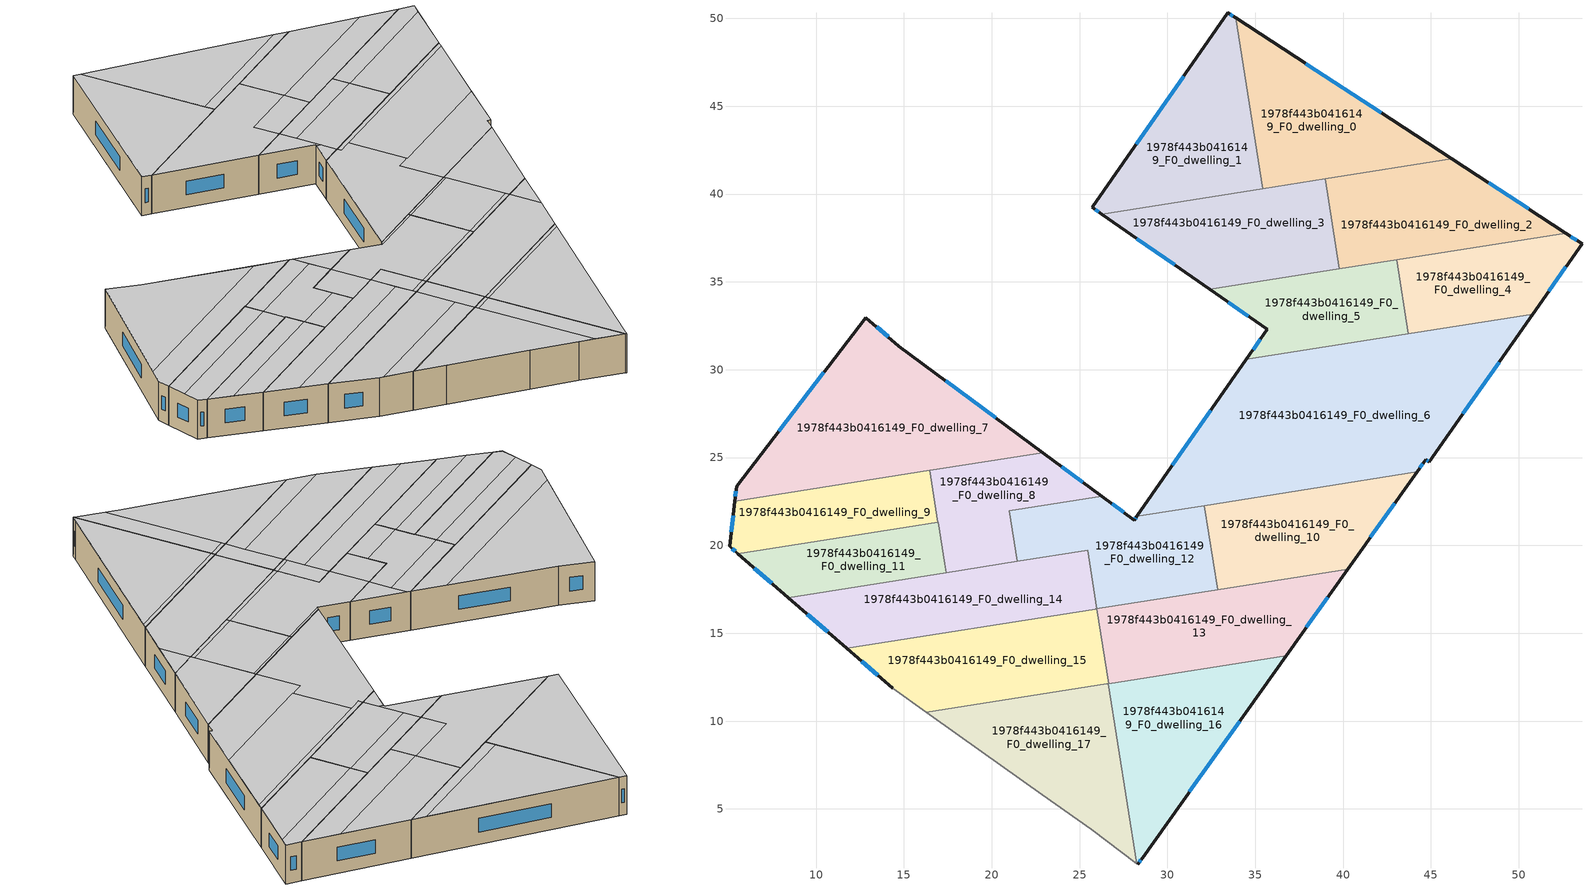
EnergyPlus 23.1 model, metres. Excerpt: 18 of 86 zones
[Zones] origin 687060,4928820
1978f443b0416149_F0_dwelling_0
 floor ground (EU_floor_Construction): 46.19,42 35.41,40.3 33.88,50.03 z0
 wall outside (EU_wall_Construction): 46.19,42 33.88,50.03 z0:3
 wall to 1978f443b0416149_F0_dwelling_1 (EU_wall_Construction): 33.88,50.03 35.41,40.3 z0:3
 wall to 1978f443b0416149_F0_dwelling_2 (EU_wall_Construction): 38.98,40.86 46.19,42 z0:3
 wall to 1978f443b0416149_F0_dwelling_3 (EU_wall_Construction): 35.41,40.3 38.98,40.86 z0:3
 window (EU_Window_Construction): 42.18,44.61 37.88,47.42 z0.98:2.02
 ceiling adiabatic (EU_roof_Construction): 45.24,42.62 33.88,50.03 35.3,41.05 z3
 ceiling to 1978f443b0416149_F1_dwelling_12 (EU_floor_Construction): 46.19,42 45.24,42.62 35.3,41.05 35.41,40.3 z3
1978f443b0416149_F0_dwelling_1
 floor ground (EU_floor_Construction): 33.88,50.03 35.41,40.3 26.27,38.85 25.71,39.24 33.44,50.32 z0
 wall outside (EU_wall_Construction): 33.88,50.03 33.44,50.32 25.71,39.24 26.27,38.85 z0:3
 wall to 1978f443b0416149_F0_dwelling_3 (EU_wall_Construction): 26.27,38.85 35.41,40.3 z0:3
 window (EU_Window_Construction): 30.92,46.72 28.23,42.84 / 33.73,50.13 33.58,50.23 / 25.9,39.11 26.09,38.98 z0.98:2.02
 ceiling adiabatic (EU_roof_Construction): 35.41,40.3 33.88,50.03 33.44,50.32 25.71,39.24 26.27,38.85 z3
1978f443b0416149_F0_dwelling_10
 floor ground (EU_floor_Construction): 44.21,24.18 40.28,18.66 32.86,17.49 32.1,22.27 z0
 wall outside (EU_wall_Construction): 40.28,18.66 44.21,24.18 z0:3
 wall to 1978f443b0416149_F0_dwelling_12 (EU_wall_Construction): 32.1,22.27 32.86,17.49 z0:3
 wall to 1978f443b0416149_F0_dwelling_13 (EU_wall_Construction): 32.86,17.49 40.28,18.66 z0:3
 wall to 1978f443b0416149_F0_dwelling_6 (EU_wall_Construction): 44.21,24.18 32.1,22.27 z0:3
 window (EU_Window_Construction): 41.56,20.46 42.93,22.39 z0.98:2.02
 ceiling to 1978f443b0416149_F1_dwelling_8 (EU_floor_Construction): 37.98,18.59 37.3,22.89 32.13,22.08 32.81,17.77 z3
 ceiling to 1978f443b0416149_F1_dwelling_9 (EU_floor_Construction): 38.02,18.3 37.98,18.59 32.81,17.77 32.86,17.49 z3
 ceiling to 1978f443b0416149_F1_dwelling_16 (EU_floor_Construction): 40.28,18.66 44.21,24.18 37.27,23.09 38.02,18.3 z3
 ceiling to 1978f443b0416149_F1_dwelling_7 (EU_floor_Construction): 37.3,22.89 37.27,23.09 32.1,22.27 32.13,22.08 z3
1978f443b0416149_F0_dwelling_11
 floor ground (EU_floor_Construction): 16.96,21.33 17.42,18.45 8.43,17.03 5.56,19.53 z0
 wall outside (EU_wall_Construction): 5.56,19.53 8.43,17.03 z0:3
 wall to 1978f443b0416149_F0_dwelling_9 (EU_wall_Construction): 16.92,21.32 15.15,21.04 / 15.14,21.04 5.56,19.53 z0:3
 wall to 1978f443b0416149_F0_dwelling_8 (EU_wall_Construction): 17.34,18.97 16.96,21.33 16.92,21.32 / 17.42,18.45 17.34,18.96 z0:3
 wall to 1978f443b0416149_F0_dwelling_14 (EU_wall_Construction): 8.43,17.03 17.42,18.45 z0:3
 window (EU_Window_Construction): 6.49,18.71 7.49,17.84 z0.98:2.02
 ceiling to 1978f443b0416149_F1_dwelling_3 (EU_floor_Construction): 17.42,18.45 17.18,19.97 6.92,18.34 8.43,17.03 z3
 ceiling to 1978f443b0416149_F1_dwelling_2 (EU_floor_Construction): 17.18,19.97 16.96,21.33 5.56,19.53 6.92,18.34 z3
1978f443b0416149_F0_dwelling_12
 floor ground (EU_floor_Construction): 32.1,22.27 32.86,17.49 26.12,16.42 25.99,16.4 25.46,19.72 21.45,19.09 20.99,21.97 26.27,22.8 28.1,21.44 28.26,21.66 z0
 wall outside (EU_wall_Construction): 28.26,21.66 28.1,21.44 26.27,22.8 z0:3
 wall to 1978f443b0416149_F0_dwelling_8 (EU_wall_Construction): 26.27,22.8 20.99,21.97 21.45,19.09 z0:3
 wall to 1978f443b0416149_F0_dwelling_13 (EU_wall_Construction): 25.99,16.4 26.12,16.42 / 26.13,16.42 32.86,17.49 z0:3
 wall to 1978f443b0416149_F0_dwelling_14 (EU_wall_Construction): 21.45,19.09 25.46,19.72 25.99,16.4 z0:3
 wall to 1978f443b0416149_F0_dwelling_6 (EU_wall_Construction): 32.1,22.27 28.26,21.66 z0:3
 window (EU_Window_Construction): 27.51,21.88 26.86,22.36 / 28.21,21.59 28.16,21.51 z0.98:2.02
 ceiling to 1978f443b0416149_F1_dwelling_8 (EU_floor_Construction): 32.81,17.77 32.13,22.08 28.11,21.44 26.27,22.8 23.53,22.37 23.98,19.49 25.46,19.72 25.94,16.69 z3
 ceiling adiabatic (EU_roof_Construction): 23.98,19.49 23.53,22.37 20.99,21.97 21.45,19.09 z3
 ceiling to 1978f443b0416149_F1_dwelling_7 (EU_floor_Construction): 32.13,22.08 32.1,22.27 28.26,21.66 28.11,21.44 z3
 ceiling to 1978f443b0416149_F1_dwelling_9 (EU_floor_Construction): 32.86,17.49 32.81,17.77 25.94,16.69 25.99,16.4 26.13,16.42 z3
1978f443b0416149_F0_dwelling_13
 floor ground (EU_floor_Construction): 40.28,18.66 36.77,13.74 26.66,12.14 25.99,16.39 26.12,16.42 z0
 wall outside (EU_wall_Construction): 36.77,13.74 40.28,18.66 z0:3
 wall to 1978f443b0416149_F0_dwelling_16 (EU_wall_Construction): 26.66,12.14 36.77,13.74 z0:3
 wall to 1978f443b0416149_F0_dwelling_15 (EU_wall_Construction): 25.99,16.39 26.66,12.14 z0:3
 window (EU_Window_Construction): 37.91,15.34 39.14,17.06 z0.98:2.02
 ceiling to 1978f443b0416149_F1_dwelling_9 (EU_floor_Construction): 36.77,13.74 38.39,16.01 38.02,18.3 26.13,16.42 25.99,16.4 26.66,12.14 z3
 ceiling to 1978f443b0416149_F1_dwelling_16 (EU_floor_Construction): 38.39,16.01 40.28,18.66 38.02,18.3 z3
1978f443b0416149_F0_dwelling_14
 floor ground (EU_floor_Construction): 25.46,19.72 25.99,16.4 25.89,16.38 11.74,14.15 8.43,17.03 z0
 wall outside (EU_wall_Construction): 8.43,17.03 11.74,14.15 z0:3
 wall to 1978f443b0416149_F0_dwelling_15 (EU_wall_Construction): 25.89,16.38 25.99,16.4 / 11.74,14.15 25.88,16.38 z0:3
 wall to 1978f443b0416149_F0_dwelling_8 (EU_wall_Construction): 21.45,19.09 17.42,18.45 z0:3
 window (EU_Window_Construction): 9.5,16.09 10.66,15.08 z0.98:2.02
 ceiling to 1978f443b0416149_F1_dwelling_4 (EU_floor_Construction): 24.51,16.16 24.27,17.64 10.27,15.42 11.74,14.15 z3
 ceiling to 1978f443b0416149_F1_dwelling_3 (EU_floor_Construction): 24.27,17.64 23.98,19.49 8.43,17.03 10.27,15.42 z3
 ceiling to 1978f443b0416149_F1_dwelling_8 (EU_floor_Construction): 25.94,16.69 25.46,19.72 23.98,19.49 24.46,16.45 z3
 ceiling to 1978f443b0416149_F1_dwelling_9 (EU_floor_Construction): 25.99,16.4 25.94,16.69 24.46,16.45 24.51,16.16 25.89,16.38 z3
1978f443b0416149_F0_dwelling_15
 floor ground (EU_floor_Construction): 25.99,16.4 26.66,12.14 26.56,12.12 16.29,10.5 14.36,11.86 11.74,14.15 25.89,16.38 z0
 wall outside (EU_wall_Construction): 11.74,14.15 14.36,11.86 z0:3
 wall adiabatic (EU_wall_Construction): 14.36,11.86 16.29,10.5 z0:3
 wall to 1978f443b0416149_F0_dwelling_17 (EU_wall_Construction): 16.29,10.5 26.56,12.12 26.63,12.13 z0:3
 wall to 1978f443b0416149_F0_dwelling_16 (EU_wall_Construction): 26.63,12.13 26.66,12.14 z0:3
 window (EU_Window_Construction): 12.59,13.4 13.51,12.6 z0.98:2.02
 ceiling to 1978f443b0416149_F1_dwelling_5 (EU_floor_Construction): 25.18,11.9 24.95,13.34 14.6,11.7 16.29,10.5 z3
 ceiling to 1978f443b0416149_F1_dwelling_4 (EU_floor_Construction): 24.95,13.34 24.51,16.16 11.74,14.15 14.37,11.86 14.6,11.7 z3
 ceiling to 1978f443b0416149_F1_dwelling_9 (EU_floor_Construction): 26.66,12.14 25.99,16.4 25.89,16.38 24.51,16.16 25.18,11.9 26.56,12.12 z3
1978f443b0416149_F0_dwelling_16
 floor ground (EU_floor_Construction): 36.77,13.74 28.58,2.23 28.31,1.85 28.25,1.89 26.63,12.13 z0
 wall outside (EU_wall_Construction): 28.31,1.85 28.58,2.23 36.77,13.74 z0:3
 wall adiabatic (EU_wall_Construction): 28.25,1.89 28.31,1.85 z0:3
 wall to 1978f443b0416149_F0_dwelling_17 (EU_wall_Construction): 26.63,12.13 28.25,1.89 z0:3
 window (EU_Window_Construction): 28.4,1.98 28.49,2.11 / 31.25,5.97 34.11,9.99 z0.98:2.02
 ceiling to 1978f443b0416149_F1_dwelling_10 (EU_floor_Construction): 28.58,2.23 36.53,13.4 26.68,11.84 28.25,1.89 28.31,1.85 z3
 ceiling to 1978f443b0416149_F1_dwelling_9 (EU_floor_Construction): 36.53,13.4 36.77,13.74 26.66,12.14 26.63,12.13 26.68,11.84 z3
1978f443b0416149_F0_dwelling_17
 floor ground (EU_floor_Construction): 26.63,12.13 28.25,1.89 25.67,3.84 22.89,5.82 18.17,9.16 16.29,10.5 z0
 wall adiabatic (EU_wall_Construction): 16.29,10.5 18.17,9.16 22.89,5.82 25.67,3.84 28.25,1.89 z0:3
 ceiling to 1978f443b0416149_F1_dwelling_5 (EU_floor_Construction): 26.56,3.17 25.18,11.9 16.29,10.5 18.17,9.16 22.89,5.82 25.67,3.84 z3
 ceiling to 1978f443b0416149_F1_dwelling_10 (EU_floor_Construction): 28.25,1.89 26.68,11.84 25.23,11.61 26.56,3.17 z3
 ceiling to 1978f443b0416149_F1_dwelling_9 (EU_floor_Construction): 26.68,11.84 26.63,12.13 26.56,12.12 25.18,11.9 25.23,11.61 z3
1978f443b0416149_F0_dwelling_2
 floor ground (EU_floor_Construction): 52.66,37.78 39.79,35.74 38.98,40.86 46.19,42 z0
 wall outside (EU_wall_Construction): 52.66,37.78 46.19,42 z0:3
 wall to 1978f443b0416149_F0_dwelling_3 (EU_wall_Construction): 38.98,40.86 39.79,35.74 z0:3
 wall to 1978f443b0416149_F0_dwelling_4 (EU_wall_Construction): 43.05,36.26 52.66,37.78 z0:3
 wall to 1978f443b0416149_F0_dwelling_5 (EU_wall_Construction): 39.79,35.74 43.05,36.26 z0:3
 window (EU_Window_Construction): 50.56,39.15 48.29,40.63 z0.98:2.02
 ceiling to 1978f443b0416149_F1_dwelling_12 (EU_floor_Construction): 50.33,39.3 46.19,42 38.98,40.86 39.49,37.58 z3
 ceiling to 1978f443b0416149_F1_dwelling_13 (EU_floor_Construction): 52.66,37.78 50.33,39.3 39.49,37.58 39.79,35.74 z3
1978f443b0416149_F0_dwelling_3
 floor ground (EU_floor_Construction): 38.98,40.86 39.79,35.74 32.4,34.57 26.27,38.85 z0
 wall outside (EU_wall_Construction): 26.27,38.85 32.4,34.57 z0:3
 wall to 1978f443b0416149_F0_dwelling_5 (EU_wall_Construction): 32.4,34.57 39.79,35.74 z0:3
 window (EU_Window_Construction): 28.27,37.46 30.41,35.97 z0.98:2.02
 ceiling to 1978f443b0416149_F1_dwelling_13 (EU_floor_Construction): 39.79,35.74 39.49,37.58 35.09,36.89 35.38,35.04 z3
 ceiling adiabatic (EU_roof_Construction): 39.49,37.58 38.98,40.86 26.27,38.85 32.4,34.57 35.38,35.04 35.09,36.89 z3
1978f443b0416149_F0_dwelling_4
 floor ground (EU_floor_Construction): 53.59,37.17 50.79,33.17 43.71,32.05 43.05,36.26 52.66,37.78 z0
 wall outside (EU_wall_Construction): 50.79,33.17 53.59,37.17 52.66,37.78 z0:3
 wall to 1978f443b0416149_F0_dwelling_5 (EU_wall_Construction): 43.05,36.26 43.71,32.05 z0:3
 wall to 1978f443b0416149_F0_dwelling_6 (EU_wall_Construction): 43.71,32.05 50.79,33.17 z0:3
 window (EU_Window_Construction): 53.29,37.37 52.97,37.58 / 51.7,34.47 52.68,35.87 z0.98:2.02
 ceiling to 1978f443b0416149_F1_dwelling_13 (EU_floor_Construction): 53.17,36.56 53.59,37.17 52.66,37.78 43.05,36.26 43.25,34.99 z3
 ceiling to 1978f443b0416149_F1_dwelling_14 (EU_floor_Construction): 50.79,33.17 53.17,36.56 43.25,34.99 43.71,32.05 z3
1978f443b0416149_F0_dwelling_5
 floor ground (EU_floor_Construction): 43.05,36.26 43.71,32.05 34.49,30.59 35.68,32.29 32.4,34.57 z0
 wall outside (EU_wall_Construction): 32.4,34.57 35.68,32.29 34.49,30.59 z0:3
 wall to 1978f443b0416149_F0_dwelling_6 (EU_wall_Construction): 34.49,30.59 43.71,32.05 z0:3
 window (EU_Window_Construction): 33.47,33.83 34.61,33.03 / 35.29,31.74 34.88,31.15 z0.98:2.02
 ceiling to 1978f443b0416149_F1_dwelling_14 (EU_floor_Construction): 43.71,32.05 43.25,34.99 35.58,33.78 36.04,30.84 z3
 ceiling to 1978f443b0416149_F1_dwelling_7 (EU_floor_Construction): 36.04,30.84 35.86,31.98 35.59,32.17 34.49,30.59 z3
 ceiling to 1978f443b0416149_F1_dwelling_13 (EU_floor_Construction): 43.25,34.99 43.05,36.26 35.38,35.04 35.58,33.78 z3
 ceiling to 1978f443b0416149_F1_dwelling_6 (EU_floor_Construction): 35.86,31.98 35.38,35.04 32.4,34.57 35.68,32.29 35.59,32.17 z3
1978f443b0416149_F0_dwelling_6
 floor ground (EU_floor_Construction): 50.79,33.17 44.9,24.75 44.7,24.88 44.21,24.18 28.26,21.66 34.49,30.59 z0
 wall outside (EU_wall_Construction): 34.49,30.59 28.26,21.66 / 44.21,24.18 44.7,24.88 44.9,24.75 50.79,33.17 z0:3
 window (EU_Window_Construction): 32.46,27.69 30.29,24.57 / 46.81,27.49 48.88,30.43 / 44.77,24.84 44.83,24.79 / 44.37,24.41 44.54,24.65 z0.98:2.02
 ceiling to 1978f443b0416149_F1_dwelling_15 (EU_floor_Construction): 47.1,27.9 50.52,32.78 37.13,30.67 37.8,26.43 z3
 ceiling to 1978f443b0416149_F1_dwelling_16 (EU_floor_Construction): 44.9,24.75 47.1,27.9 36.77,26.27 37.27,23.09 44.21,24.18 44.7,24.88 z3
 ceiling to 1978f443b0416149_F1_dwelling_7 (EU_floor_Construction): 37.27,23.09 36.77,26.27 37.51,26.39 37.8,26.43 37.13,30.67 36.83,30.62 36.09,30.5 36.04,30.84 34.49,30.59 28.26,21.66 z3
 ceiling to 1978f443b0416149_F1_dwelling_14 (EU_floor_Construction): 50.52,32.78 50.79,33.17 36.04,30.84 36.09,30.5 36.83,30.62 37.13,30.67 z3
1978f443b0416149_F0_dwelling_7
 floor ground (EU_floor_Construction): 22.91,25.29 5.38,22.51 5.48,23.37 12.84,32.97 14.71,31.35 z0
 wall outside (EU_wall_Construction): 22.91,25.29 14.71,31.35 12.84,32.97 5.48,23.37 5.38,22.51 z0:3
 wall to 1978f443b0416149_F0_dwelling_9 (EU_wall_Construction): 5.38,22.51 16.46,24.27 z0:3
 wall to 1978f443b0416149_F0_dwelling_8 (EU_wall_Construction): 16.46,24.27 16.5,24.27 22.91,25.29 z0:3
 window (EU_Window_Construction): 5.44,23.09 5.41,22.79 / 10.44,29.85 7.87,26.49 / 14.1,31.88 13.44,32.44 / 20.24,27.26 17.37,29.38 z0.98:2.02
 ceiling to 1978f443b0416149_F1_dwelling_0 (EU_floor_Construction): 20.9,26.77 14.71,31.35 12.84,32.97 6.32,24.47 z3
 ceiling to 1978f443b0416149_F1_dwelling_1 (EU_floor_Construction): 22.91,25.29 20.9,26.77 6.32,24.47 5.48,23.37 5.38,22.52 16.46,24.27 16.48,24.27 z3
1978f443b0416149_F0_dwelling_8
 floor ground (EU_floor_Construction): 26.27,22.8 20.99,21.97 21.45,19.09 17.42,18.45 16.96,21.33 16.92,21.32 16.46,24.27 16.5,24.27 22.91,25.29 z0
 wall outside (EU_wall_Construction): 26.27,22.8 22.91,25.29 z0:3
 wall to 1978f443b0416149_F0_dwelling_9 (EU_wall_Construction): 16.46,24.27 16.92,21.32 z0:3
 window (EU_Window_Construction): 25.17,23.61 24,24.48 z0.98:2.02
 ceiling to 1978f443b0416149_F1_dwelling_1 (EU_floor_Construction): 23.27,23.97 23.09,25.15 22.91,25.29 16.5,24.27 16.46,24.27 16.67,22.93 z3
 ceiling to 1978f443b0416149_F1_dwelling_2 (EU_floor_Construction): 23.53,22.37 23.27,23.97 16.67,22.93 16.92,21.32 16.96,21.33 17.18,19.97 21.21,20.6 20.99,21.97 z3
 ceiling to 1978f443b0416149_F1_dwelling_8 (EU_floor_Construction): 26.27,22.8 23.09,25.15 23.53,22.37 z3
 ceiling to 1978f443b0416149_F1_dwelling_3 (EU_floor_Construction): 21.45,19.09 21.21,20.6 17.18,19.97 17.42,18.45 z3
1978f443b0416149_F0_dwelling_9
 floor ground (EU_floor_Construction): 16.46,24.27 16.92,21.32 5.56,19.53 5.08,19.94 5.38,22.51 z0
 wall outside (EU_wall_Construction): 5.38,22.51 5.08,19.94 5.56,19.53 z0:3
 window (EU_Window_Construction): 5.23,19.81 5.4,19.66 / 5.28,21.68 5.17,20.78 z0.98:2.02
 ceiling to 1978f443b0416149_F1_dwelling_1 (EU_floor_Construction): 16.67,22.93 16.46,24.27 5.38,22.52 5.21,21.12 z3
 ceiling to 1978f443b0416149_F1_dwelling_2 (EU_floor_Construction): 16.92,21.32 16.67,22.93 5.21,21.12 5.08,19.94 5.56,19.53 z3
[Building]
EU S2 Campaign: North Axis=0; Terrain=City; Solar Distribution=FullExterior
[Site:Location]
Bologna: Latitude=44.5; Longitude=11.25; Time Zone=1; Elevation=37
[SizingPeriod:WeatherFileDays]
AnnualSizingPeriod: Begin Month=1; Begin Day of Month=1; End Month=12; End Day of Month=31; Day of Week for Start Day=Monday; Use Weather File Daylight Saving Period=No; Use Weather File Rain and Snow Indicators=No
[MATERIAL]
EU_InternalMass_Material: Roughness=MediumRough; Thickness=0.1; Conductivity=1; Density=1800; Specific Heat=900; Thermal Absorptance=0.9; Solar Absorptance=0.7; Visible Absorptance=0.7
[MATERIAL:NOMASS] Roughness=MediumRough; Thermal Absorptance=0.9; Solar Absorptance=0.7; Visible Absorptance=0.7
Name | Thermal Resistance
EU_wall_NoMass | 0.905828
EU_roof_NoMass | 0.37593
EU_floor_NoMass | 0.67114
[WINDOWMATERIAL:SIMPLEGLAZINGSYSTEM]
EU_Window_SimpleGlazing: UFactor=4.52486; Solar Heat Gain Coefficient=0.85; Visible Transmittance=0.85
[CONSTRUCTION]
EU_wall_Construction: EU_wall_NoMass
EU_roof_Construction: EU_roof_NoMass
EU_floor_Construction: EU_floor_NoMass
EU_Window_Construction: EU_Window_SimpleGlazing
EU_InternalMass_Construction: EU_InternalMass_Material
[ZONE] Type=1; Multiplier=1; Ceiling Height=autocalculate; Floor Area=autocalculate; Part of Total Floor Area=Yes
Name | Volume
1978f443b0416149_F0_dwelling_0 | 161.26
1978f443b0416149_F0_dwelling_1 | 161.236
1978f443b0416149_F0_dwelling_10 | 143.617
1978f443b0416149_F0_dwelling_11 | 90.2908
1978f443b0416149_F0_dwelling_12 | 145.004
1978f443b0416149_F0_dwelling_13 | 159.865
1978f443b0416149_F0_dwelling_14 | 159.895
1978f443b0416149_F0_dwelling_15 | 162.583
1978f443b0416149_F0_dwelling_16 | 161.229
1978f443b0416149_F0_dwelling_17 | 161.265
1978f443b0416149_F0_dwelling_2 | 158.137
1978f443b0416149_F0_dwelling_3 | 158.146
1978f443b0416149_F0_dwelling_4 | 116.105
1978f443b0416149_F0_dwelling_5 | 116.09
1978f443b0416149_F0_dwelling_6 | 387.792
1978f443b0416149_F0_dwelling_7 | 249.04
1978f443b0416149_F0_dwelling_8 | 107.128
1978f443b0416149_F0_dwelling_9 | 103.655
[INTERNALMASS] Construction=EU_InternalMass_Construction
Name | Zone or ZoneList | Surface Area
1978f443b0416149_F0_dwelling_0_EU_InternalMass | 1978f443b0416149_F0_dwelling_0 | 53.7533
1978f443b0416149_F0_dwelling_1_EU_InternalMass | 1978f443b0416149_F0_dwelling_1 | 53.746
1978f443b0416149_F0_dwelling_2_EU_InternalMass | 1978f443b0416149_F0_dwelling_2 | 52.7119
1978f443b0416149_F0_dwelling_3_EU_InternalMass | 1978f443b0416149_F0_dwelling_3 | 52.7141
1978f443b0416149_F0_dwelling_4_EU_InternalMass | 1978f443b0416149_F0_dwelling_4 | 38.702
1978f443b0416149_F0_dwelling_5_EU_InternalMass | 1978f443b0416149_F0_dwelling_5 | 38.697
1978f443b0416149_F0_dwelling_6_EU_InternalMass | 1978f443b0416149_F0_dwelling_6 | 129.26
1978f443b0416149_F0_dwelling_7_EU_InternalMass | 1978f443b0416149_F0_dwelling_7 | 83.0126
1978f443b0416149_F0_dwelling_8_EU_InternalMass | 1978f443b0416149_F0_dwelling_8 | 35.7084
1978f443b0416149_F0_dwelling_9_EU_InternalMass | 1978f443b0416149_F0_dwelling_9 | 34.5524
1978f443b0416149_F0_dwelling_10_EU_InternalMass | 1978f443b0416149_F0_dwelling_10 | 47.873
1978f443b0416149_F0_dwelling_11_EU_InternalMass | 1978f443b0416149_F0_dwelling_11 | 30.0973
1978f443b0416149_F0_dwelling_12_EU_InternalMass | 1978f443b0416149_F0_dwelling_12 | 48.3345
1978f443b0416149_F0_dwelling_13_EU_InternalMass | 1978f443b0416149_F0_dwelling_13 | 53.2936
1978f443b0416149_F0_dwelling_14_EU_InternalMass | 1978f443b0416149_F0_dwelling_14 | 53.3007
1978f443b0416149_F0_dwelling_15_EU_InternalMass | 1978f443b0416149_F0_dwelling_15 | 54.1935
1978f443b0416149_F0_dwelling_16_EU_InternalMass | 1978f443b0416149_F0_dwelling_16 | 53.7487
1978f443b0416149_F0_dwelling_17_EU_InternalMass | 1978f443b0416149_F0_dwelling_17 | 53.7561
[OTHEREQUIPMENT] Fuel Type=Electricity; Design Level Calculation Method=Watts/Area; Power per Zone Floor Area=1; Fraction Latent=0; Fraction Radiant=0; Fraction Lost=0; Carbon Dioxide Generation Rate=0; EndUse Subcategory=EU_Step8_InternalGains
Name | Zone or ZoneList or Space or SpaceList | Schedule
EU_Step8_InternalGain_1978f443b0416149_F0_dwelling_0_f000 | 1978f443b0416149_F0_dwelling_0 | EU_Step8_GainSchedule_1978f443b0416149_F0_dwelling_0_f000
EU_Step8_InternalGain_1978f443b0416149_F0_dwelling_1_f000 | 1978f443b0416149_F0_dwelling_1 | EU_Step8_GainSchedule_1978f443b0416149_F0_dwelling_1_f000
EU_Step8_InternalGain_1978f443b0416149_F0_dwelling_2_f000 | 1978f443b0416149_F0_dwelling_2 | EU_Step8_GainSchedule_1978f443b0416149_F0_dwelling_2_f000
EU_Step8_InternalGain_1978f443b0416149_F0_dwelling_3_f000 | 1978f443b0416149_F0_dwelling_3 | EU_Step8_GainSchedule_1978f443b0416149_F0_dwelling_3_f000
EU_Step8_InternalGain_1978f443b0416149_F0_dwelling_4_f000 | 1978f443b0416149_F0_dwelling_4 | EU_Step8_GainSchedule_1978f443b0416149_F0_dwelling_4_f000
EU_Step8_InternalGain_1978f443b0416149_F0_dwelling_5_f000 | 1978f443b0416149_F0_dwelling_5 | EU_Step8_GainSchedule_1978f443b0416149_F0_dwelling_5_f000
EU_Step8_InternalGain_1978f443b0416149_F0_dwelling_6_f000 | 1978f443b0416149_F0_dwelling_6 | EU_Step8_GainSchedule_1978f443b0416149_F0_dwelling_6_f000
EU_Step8_InternalGain_1978f443b0416149_F0_dwelling_7_f000 | 1978f443b0416149_F0_dwelling_7 | EU_Step8_GainSchedule_1978f443b0416149_F0_dwelling_7_f000
EU_Step8_InternalGain_1978f443b0416149_F0_dwelling_8_f000 | 1978f443b0416149_F0_dwelling_8 | EU_Step8_GainSchedule_1978f443b0416149_F0_dwelling_8_f000
EU_Step8_InternalGain_1978f443b0416149_F0_dwelling_9_f000 | 1978f443b0416149_F0_dwelling_9 | EU_Step8_GainSchedule_1978f443b0416149_F0_dwelling_9_f000
EU_Step8_InternalGain_1978f443b0416149_F0_dwelling_10_f000 | 1978f443b0416149_F0_dwelling_10 | EU_Step8_GainSchedule_1978f443b0416149_F0_dwelling_10_f000
EU_Step8_InternalGain_1978f443b0416149_F0_dwelling_11_f000 | 1978f443b0416149_F0_dwelling_11 | EU_Step8_GainSchedule_1978f443b0416149_F0_dwelling_11_f000
EU_Step8_InternalGain_1978f443b0416149_F0_dwelling_12_f000 | 1978f443b0416149_F0_dwelling_12 | EU_Step8_GainSchedule_1978f443b0416149_F0_dwelling_12_f000
EU_Step8_InternalGain_1978f443b0416149_F0_dwelling_13_f000 | 1978f443b0416149_F0_dwelling_13 | EU_Step8_GainSchedule_1978f443b0416149_F0_dwelling_13_f000
EU_Step8_InternalGain_1978f443b0416149_F0_dwelling_14_f000 | 1978f443b0416149_F0_dwelling_14 | EU_Step8_GainSchedule_1978f443b0416149_F0_dwelling_14_f000
EU_Step8_InternalGain_1978f443b0416149_F0_dwelling_15_f000 | 1978f443b0416149_F0_dwelling_15 | EU_Step8_GainSchedule_1978f443b0416149_F0_dwelling_15_f000
EU_Step8_InternalGain_1978f443b0416149_F0_dwelling_16_f000 | 1978f443b0416149_F0_dwelling_16 | EU_Step8_GainSchedule_1978f443b0416149_F0_dwelling_16_f000
EU_Step8_InternalGain_1978f443b0416149_F0_dwelling_17_f000 | 1978f443b0416149_F0_dwelling_17 | EU_Step8_GainSchedule_1978f443b0416149_F0_dwelling_17_f000
[ZONEVENTILATION:DESIGNFLOWRATE] Schedule=EU_AlwaysOn; Design Flow Rate Calculation Method=AirChanges/Hour; Air Changes per Hour=0.73129; Ventilation Type=Natural; Fan Pressure Rise=0; Fan Total Efficiency=1; Constant Term Coefficient=1; Temperature Term Coefficient=0; Velocity Term Coefficient=0; Velocity Squared Term Coefficient=0; Minimum Indoor Temperature=-100; Maximum Indoor Temperature=100; Delta Temperature=-100; Minimum Outdoor Temperature=-100; Maximum Outdoor Temperature=100; Maximum Wind Speed=40
Name | Zone or ZoneList or Space or SpaceList
EU_ConstantAir_1978f443b0416149_F0_dwelling_0 | 1978f443b0416149_F0_dwelling_0
EU_ConstantAir_1978f443b0416149_F0_dwelling_1 | 1978f443b0416149_F0_dwelling_1
EU_ConstantAir_1978f443b0416149_F0_dwelling_2 | 1978f443b0416149_F0_dwelling_2
EU_ConstantAir_1978f443b0416149_F0_dwelling_3 | 1978f443b0416149_F0_dwelling_3
EU_ConstantAir_1978f443b0416149_F0_dwelling_4 | 1978f443b0416149_F0_dwelling_4
EU_ConstantAir_1978f443b0416149_F0_dwelling_5 | 1978f443b0416149_F0_dwelling_5
EU_ConstantAir_1978f443b0416149_F0_dwelling_6 | 1978f443b0416149_F0_dwelling_6
EU_ConstantAir_1978f443b0416149_F0_dwelling_7 | 1978f443b0416149_F0_dwelling_7
EU_ConstantAir_1978f443b0416149_F0_dwelling_8 | 1978f443b0416149_F0_dwelling_8
EU_ConstantAir_1978f443b0416149_F0_dwelling_9 | 1978f443b0416149_F0_dwelling_9
EU_ConstantAir_1978f443b0416149_F0_dwelling_10 | 1978f443b0416149_F0_dwelling_10
EU_ConstantAir_1978f443b0416149_F0_dwelling_11 | 1978f443b0416149_F0_dwelling_11
EU_ConstantAir_1978f443b0416149_F0_dwelling_12 | 1978f443b0416149_F0_dwelling_12
EU_ConstantAir_1978f443b0416149_F0_dwelling_13 | 1978f443b0416149_F0_dwelling_13
EU_ConstantAir_1978f443b0416149_F0_dwelling_14 | 1978f443b0416149_F0_dwelling_14
EU_ConstantAir_1978f443b0416149_F0_dwelling_15 | 1978f443b0416149_F0_dwelling_15
EU_ConstantAir_1978f443b0416149_F0_dwelling_16 | 1978f443b0416149_F0_dwelling_16
EU_ConstantAir_1978f443b0416149_F0_dwelling_17 | 1978f443b0416149_F0_dwelling_17
[HVACTEMPLATE:THERMOSTAT] Constant Heating Setpoint=20; Constant Cooling Setpoint=50
EU_HeatOnly_1978f443b0416149_F0_dwelling_0; EU_HeatOnly_1978f443b0416149_F0_dwelling_1; EU_HeatOnly_1978f443b0416149_F0_dwelling_2; EU_HeatOnly_1978f443b0416149_F0_dwelling_3; EU_HeatOnly_1978f443b0416149_F0_dwelling_4; EU_HeatOnly_1978f443b0416149_F0_dwelling_5; EU_HeatOnly_1978f443b0416149_F0_dwelling_6; EU_HeatOnly_1978f443b0416149_F0_dwelling_7; EU_HeatOnly_1978f443b0416149_F0_dwelling_8; EU_HeatOnly_1978f443b0416149_F0_dwelling_9; EU_HeatOnly_1978f443b0416149_F0_dwelling_10; EU_HeatOnly_1978f443b0416149_F0_dwelling_11; EU_HeatOnly_1978f443b0416149_F0_dwelling_12; EU_HeatOnly_1978f443b0416149_F0_dwelling_13; EU_HeatOnly_1978f443b0416149_F0_dwelling_14; EU_HeatOnly_1978f443b0416149_F0_dwelling_15; EU_HeatOnly_1978f443b0416149_F0_dwelling_16; EU_HeatOnly_1978f443b0416149_F0_dwelling_17; EU_HeatOnly_1978f443b0416149_F1_dwelling_0; EU_HeatOnly_1978f443b0416149_F1_dwelling_1; EU_HeatOnly_1978f443b0416149_F1_dwelling_2; EU_HeatOnly_1978f443b0416149_F1_dwelling_3; EU_HeatOnly_1978f443b0416149_F1_dwelling_4; EU_HeatOnly_1978f443b0416149_F1_dwelling_5; EU_HeatOnly_1978f443b0416149_F1_dwelling_6; EU_HeatOnly_1978f443b0416149_F1_dwelling_7; EU_HeatOnly_1978f443b0416149_F1_dwelling_8; EU_HeatOnly_1978f443b0416149_F1_dwelling_9; EU_HeatOnly_1978f443b0416149_F1_dwelling_10; EU_HeatOnly_1978f443b0416149_F1_dwelling_11; EU_HeatOnly_1978f443b0416149_F1_dwelling_12; EU_HeatOnly_1978f443b0416149_F1_dwelling_13; EU_HeatOnly_1978f443b0416149_F1_dwelling_14; EU_HeatOnly_1978f443b0416149_F1_dwelling_15; EU_HeatOnly_1978f443b0416149_F1_dwelling_16; EU_HeatOnly_1978f443b0416149_F2_dwelling_0; EU_HeatOnly_1978f443b0416149_F2_dwelling_1; EU_HeatOnly_1978f443b0416149_F2_dwelling_2; EU_HeatOnly_1978f443b0416149_F2_dwelling_3; EU_HeatOnly_1978f443b0416149_F2_dwelling_4; EU_HeatOnly_1978f443b0416149_F2_dwelling_5; EU_HeatOnly_1978f443b0416149_F2_dwelling_6; EU_HeatOnly_1978f443b0416149_F2_dwelling_7; EU_HeatOnly_1978f443b0416149_F2_dwelling_8; EU_HeatOnly_1978f443b0416149_F2_dwelling_9; EU_HeatOnly_1978f443b0416149_F2_dwelling_10; EU_HeatOnly_1978f443b0416149_F2_dwelling_11; EU_HeatOnly_1978f443b0416149_F2_dwelling_12; EU_HeatOnly_1978f443b0416149_F2_dwelling_13; EU_HeatOnly_1978f443b0416149_F2_dwelling_14; EU_HeatOnly_1978f443b0416149_F2_dwelling_15; EU_HeatOnly_1978f443b0416149_F2_dwelling_16; EU_HeatOnly_1978f443b0416149_F3_dwelling_0; EU_HeatOnly_1978f443b0416149_F3_dwelling_1; EU_HeatOnly_1978f443b0416149_F3_dwelling_2; EU_HeatOnly_1978f443b0416149_F3_dwelling_3; EU_HeatOnly_1978f443b0416149_F3_dwelling_4; EU_HeatOnly_1978f443b0416149_F3_dwelling_5; EU_HeatOnly_1978f443b0416149_F3_dwelling_6; EU_HeatOnly_1978f443b0416149_F3_dwelling_7; EU_HeatOnly_1978f443b0416149_F3_dwelling_8; EU_HeatOnly_1978f443b0416149_F3_dwelling_9; EU_HeatOnly_1978f443b0416149_F3_dwelling_10; EU_HeatOnly_1978f443b0416149_F3_dwelling_11; EU_HeatOnly_1978f443b0416149_F3_dwelling_12; EU_HeatOnly_1978f443b0416149_F3_dwelling_13; EU_HeatOnly_1978f443b0416149_F3_dwelling_14; EU_HeatOnly_1978f443b0416149_F3_dwelling_15; EU_HeatOnly_1978f443b0416149_F3_dwelling_16; EU_HeatOnly_1978f443b0416149_F4_dwelling_0; EU_HeatOnly_1978f443b0416149_F4_dwelling_1; EU_HeatOnly_1978f443b0416149_F4_dwelling_2; EU_HeatOnly_1978f443b0416149_F4_dwelling_3; EU_HeatOnly_1978f443b0416149_F4_dwelling_4; EU_HeatOnly_1978f443b0416149_F4_dwelling_5; EU_HeatOnly_1978f443b0416149_F4_dwelling_6; EU_HeatOnly_1978f443b0416149_F4_dwelling_7; EU_HeatOnly_1978f443b0416149_F4_dwelling_8; EU_HeatOnly_1978f443b0416149_F4_dwelling_9; EU_HeatOnly_1978f443b0416149_F4_dwelling_10; EU_HeatOnly_1978f443b0416149_F4_dwelling_11; EU_HeatOnly_1978f443b0416149_F4_dwelling_12; EU_HeatOnly_1978f443b0416149_F4_dwelling_13; EU_HeatOnly_1978f443b0416149_F4_dwelling_14; EU_HeatOnly_1978f443b0416149_F4_dwelling_15; EU_HeatOnly_1978f443b0416149_F4_dwelling_16
[HVACTEMPLATE:ZONE:IDEALLOADSAIRSYSTEM] System Availability Schedule=EU_AlwaysOn; Maximum Heating Supply Air Temperature=50; Minimum Cooling Supply Air Temperature=13; Maximum Heating Supply Air Humidity Ratio=0.0156; Minimum Cooling Supply Air Humidity Ratio=0.0077; Heating Limit=NoLimit; Cooling Limit=NoLimit; Heating Availability Schedule=EU_AlwaysOn; Cooling Availability Schedule=EU_CoolingOff; Dehumidification Control Type=ConstantSensibleHeatRatio; Cooling Sensible Heat Ratio=0.7; Dehumidification Setpoint=60; Humidification Control Type=None; Humidification Setpoint=30; Outdoor Air Method=None; Outdoor Air Flow Rate per Person=0.00944; Outdoor Air Flow Rate per Zone Floor Area=0; Outdoor Air Flow Rate per Zone=0; Demand Controlled Ventilation Type=None; Outdoor Air Economizer Type=NoEconomizer; Heat Recovery Type=None; Sensible Heat Recovery Effectiveness=0.7; Latent Heat Recovery Effectiveness=0.65
Name | Template Thermostat
1978f443b0416149_F0_dwelling_0 | EU_HeatOnly_1978f443b0416149_F0_dwelling_0
1978f443b0416149_F0_dwelling_1 | EU_HeatOnly_1978f443b0416149_F0_dwelling_1
1978f443b0416149_F0_dwelling_2 | EU_HeatOnly_1978f443b0416149_F0_dwelling_2
1978f443b0416149_F0_dwelling_3 | EU_HeatOnly_1978f443b0416149_F0_dwelling_3
1978f443b0416149_F0_dwelling_4 | EU_HeatOnly_1978f443b0416149_F0_dwelling_4
1978f443b0416149_F0_dwelling_5 | EU_HeatOnly_1978f443b0416149_F0_dwelling_5
1978f443b0416149_F0_dwelling_6 | EU_HeatOnly_1978f443b0416149_F0_dwelling_6
1978f443b0416149_F0_dwelling_7 | EU_HeatOnly_1978f443b0416149_F0_dwelling_7
1978f443b0416149_F0_dwelling_8 | EU_HeatOnly_1978f443b0416149_F0_dwelling_8
1978f443b0416149_F0_dwelling_9 | EU_HeatOnly_1978f443b0416149_F0_dwelling_9
1978f443b0416149_F0_dwelling_10 | EU_HeatOnly_1978f443b0416149_F0_dwelling_10
1978f443b0416149_F0_dwelling_11 | EU_HeatOnly_1978f443b0416149_F0_dwelling_11
1978f443b0416149_F0_dwelling_12 | EU_HeatOnly_1978f443b0416149_F0_dwelling_12
1978f443b0416149_F0_dwelling_13 | EU_HeatOnly_1978f443b0416149_F0_dwelling_13
1978f443b0416149_F0_dwelling_14 | EU_HeatOnly_1978f443b0416149_F0_dwelling_14
1978f443b0416149_F0_dwelling_15 | EU_HeatOnly_1978f443b0416149_F0_dwelling_15
1978f443b0416149_F0_dwelling_16 | EU_HeatOnly_1978f443b0416149_F0_dwelling_16
1978f443b0416149_F0_dwelling_17 | EU_HeatOnly_1978f443b0416149_F0_dwelling_17
[SIZING:ZONE] Zone Cooling Design Supply Air Temperature Input Method=SupplyAirTemperature; Zone Cooling Design Supply Air Temperature=13; Zone Heating Design Supply Air Temperature Input Method=SupplyAirTemperature; Zone Heating Design Supply Air Temperature=50; Zone Cooling Design Supply Air Humidity Ratio=0.008; Zone Heating Design Supply Air Humidity Ratio=0.008; Cooling Design Air Flow Method=DesignDay; Cooling Design Air Flow Rate=0; Cooling Minimum Air Flow per Zone Floor Area=0.000762; Cooling Minimum Air Flow=0; Cooling Minimum Air Flow Fraction=0.2; Heating Design Air Flow Method=DesignDay; Heating Design Air Flow Rate=0; Heating Maximum Air Flow per Zone Floor Area=0.002032; Heating Maximum Air Flow=0.141576; Heating Maximum Air Flow Fraction=0.3; Account for Dedicated Outdoor Air System=No; Dedicated Outdoor Air System Control Strategy=NeutralSupplyAir; Dedicated Outdoor Air Low Setpoint Temperature for Design=autosize; Dedicated Outdoor Air High Setpoint Temperature for Design=autosize; Zone Load Sizing Method=Sensible Load Only No Latent Load; Zone Latent Cooling Design Supply Air Humidity Ratio Input Method=HumidityRatioDifference; Zone Cooling Design Supply Air Humidity Ratio Difference=0.005; Zone Latent Heating Design Supply Air Humidity Ratio Input Method=HumidityRatioDifference; Zone Humidification Design Supply Air Humidity Ratio Difference=0.005
1978f443b0416149_F0_dwelling_0; 1978f443b0416149_F0_dwelling_1; 1978f443b0416149_F0_dwelling_2; 1978f443b0416149_F0_dwelling_3; 1978f443b0416149_F0_dwelling_4; 1978f443b0416149_F0_dwelling_5; 1978f443b0416149_F0_dwelling_6; 1978f443b0416149_F0_dwelling_7; 1978f443b0416149_F0_dwelling_8; 1978f443b0416149_F0_dwelling_9; 1978f443b0416149_F0_dwelling_10; 1978f443b0416149_F0_dwelling_11; 1978f443b0416149_F0_dwelling_12; 1978f443b0416149_F0_dwelling_13; 1978f443b0416149_F0_dwelling_14; 1978f443b0416149_F0_dwelling_15; 1978f443b0416149_F0_dwelling_16; 1978f443b0416149_F0_dwelling_17
[SCHEDULE:CONSTANT]
Name | Hourly Value
EU_AlwaysOn | 1
EU_CoolingOff | 0
[SCHEDULE:FILE] Column Number=1; Rows to Skip at Top=0; Number of Hours of Data=8760; Column Separator=Comma; Interpolate to Timestep=No; Minutes per Item=60; Adjust Schedule for Daylight Savings=Yes
Name | File
EU_Step8_GainSchedule_1978f443b0416149_F0_dwelling_0_f000 | ../../schedules/1978f443b0416149/1978f443b0416149_F0_dwelling_0_f000_gain.csv
EU_Step8_GainSchedule_1978f443b0416149_F0_dwelling_1_f000 | ../../schedules/1978f443b0416149/1978f443b0416149_F0_dwelling_1_f000_gain.csv
EU_Step8_GainSchedule_1978f443b0416149_F0_dwelling_2_f000 | ../../schedules/1978f443b0416149/1978f443b0416149_F0_dwelling_2_f000_gain.csv
EU_Step8_GainSchedule_1978f443b0416149_F0_dwelling_3_f000 | ../../schedules/1978f443b0416149/1978f443b0416149_F0_dwelling_3_f000_gain.csv
EU_Step8_GainSchedule_1978f443b0416149_F0_dwelling_4_f000 | ../../schedules/1978f443b0416149/1978f443b0416149_F0_dwelling_4_f000_gain.csv
EU_Step8_GainSchedule_1978f443b0416149_F0_dwelling_5_f000 | ../../schedules/1978f443b0416149/1978f443b0416149_F0_dwelling_5_f000_gain.csv
EU_Step8_GainSchedule_1978f443b0416149_F0_dwelling_6_f000 | ../../schedules/1978f443b0416149/1978f443b0416149_F0_dwelling_6_f000_gain.csv
EU_Step8_GainSchedule_1978f443b0416149_F0_dwelling_7_f000 | ../../schedules/1978f443b0416149/1978f443b0416149_F0_dwelling_7_f000_gain.csv
EU_Step8_GainSchedule_1978f443b0416149_F0_dwelling_8_f000 | ../../schedules/1978f443b0416149/1978f443b0416149_F0_dwelling_8_f000_gain.csv
EU_Step8_GainSchedule_1978f443b0416149_F0_dwelling_9_f000 | ../../schedules/1978f443b0416149/1978f443b0416149_F0_dwelling_9_f000_gain.csv
EU_Step8_GainSchedule_1978f443b0416149_F0_dwelling_10_f000 | ../../schedules/1978f443b0416149/1978f443b0416149_F0_dwelling_10_f000_gain.csv
EU_Step8_GainSchedule_1978f443b0416149_F0_dwelling_11_f000 | ../../schedules/1978f443b0416149/1978f443b0416149_F0_dwelling_11_f000_gain.csv
EU_Step8_GainSchedule_1978f443b0416149_F0_dwelling_12_f000 | ../../schedules/1978f443b0416149/1978f443b0416149_F0_dwelling_12_f000_gain.csv
EU_Step8_GainSchedule_1978f443b0416149_F0_dwelling_13_f000 | ../../schedules/1978f443b0416149/1978f443b0416149_F0_dwelling_13_f000_gain.csv
EU_Step8_GainSchedule_1978f443b0416149_F0_dwelling_14_f000 | ../../schedules/1978f443b0416149/1978f443b0416149_F0_dwelling_14_f000_gain.csv
EU_Step8_GainSchedule_1978f443b0416149_F0_dwelling_15_f000 | ../../schedules/1978f443b0416149/1978f443b0416149_F0_dwelling_15_f000_gain.csv
EU_Step8_GainSchedule_1978f443b0416149_F0_dwelling_16_f000 | ../../schedules/1978f443b0416149/1978f443b0416149_F0_dwelling_16_f000_gain.csv
EU_Step8_GainSchedule_1978f443b0416149_F0_dwelling_17_f000 | ../../schedules/1978f443b0416149/1978f443b0416149_F0_dwelling_17_f000_gain.csv
